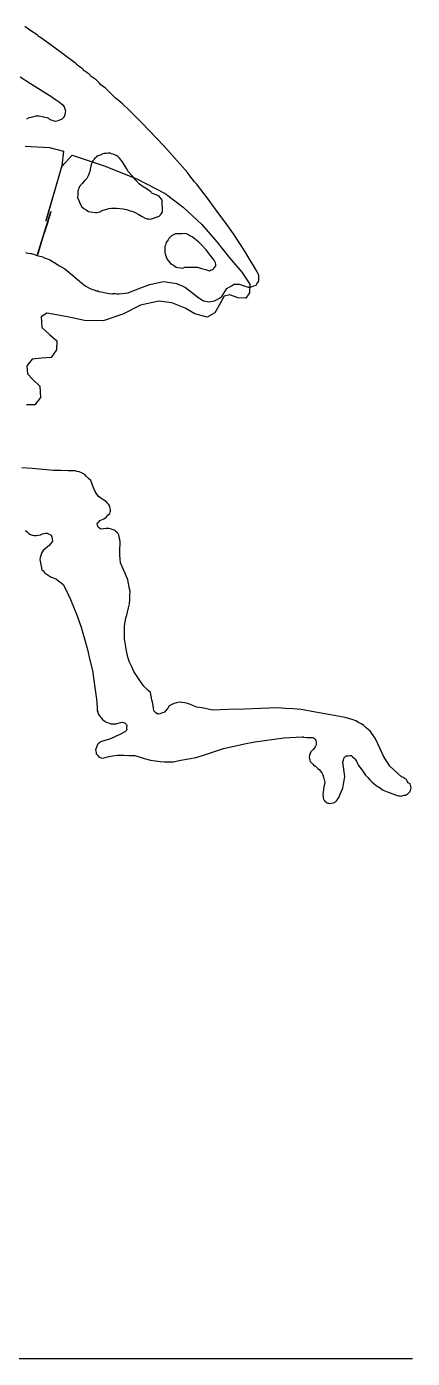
# Model space of a CAD drawing. Extents: x 0 to 192, y -79 to 48.
# Drawn here: x 95.9 to 115.9, y -79.1 to -10.1 of the extents above; entities that cross this region are included whole.
import ezdxf

# ---------------------------------------------------------------- set-up
doc = ezdxf.new("R2010")
doc.units = 0
doc.layers.add('1', color=7, linetype='CONTINUOUS')

msp = doc.modelspace()

# ---------------------------------------------------------------- linework, layer by layer
at = {"layer": '1', "color": 1, "linetype": 'CONTINUOUS'}
for p, q in [((96.154, -10.2651), (95.8372, -10.0537)), ((96.4683, -10.4709), (96.154, -10.2651)), ((96.4979, -10.5012), (96.4683, -10.4709)), ((96.5169, -10.5295), (96.4979, -10.5012)), ((96.5279, -10.5531), (96.5169, -10.5295)), ((96.5756, -10.575), (96.5279, -10.5531)), ((96.6132, -10.595), (96.5756, -10.575)), ((96.6421, -10.6101), (96.6132, -10.595)), ((97.2615, -11.0632), (96.6421, -10.6101)), ((97.8702, -11.5127), (97.2615, -11.0632)), ((98.4713, -11.9594), (97.8702, -11.5127)), ((98.5008, -11.9895), (98.4713, -11.9594)), ((98.52, -12.0178), (98.5008, -11.9895)), ((98.5308, -12.0414), (98.52, -12.0178)), ((98.6268, -12.1069), (98.5308, -12.0414)), ((98.7229, -12.172), (98.6268, -12.1069)), ((98.8188, -12.2377), (98.7229, -12.172)), ((98.8481, -12.268), (98.8188, -12.2377)), ((98.868, -12.2962), (98.8481, -12.268)), ((98.8788, -12.3197), (98.868, -12.2962)), ((98.9749, -12.385), (98.8788, -12.3197)), ((99.0708, -12.4503), (98.9749, -12.385)), ((95.5893, -12.6533), (96.1273, -12.9972)), ((96.1273, -12.9972), (96.675, -13.3431)), ((99.1669, -12.5158), (99.0708, -12.4503)), ((99.1959, -12.546), (99.1669, -12.5158)), ((99.2155, -12.5745), (99.1959, -12.546)), ((99.2263, -12.5979), (99.2155, -12.5745)), ((99.3282, -12.6759), (99.2263, -12.5979)), ((99.4269, -12.7466), (99.3282, -12.6759)), ((99.523, -12.812), (99.4269, -12.7466)), ((99.6088, -12.9039), (99.523, -12.812)), ((99.6927, -12.9902), (99.6088, -12.9039)), ((99.773, -13.069), (99.6927, -12.9902)), ((99.8609, -13.1321), (99.773, -13.069)), ((96.675, -13.3431), (97.2317, -13.6937)), ((97.2317, -13.6937), (97.4262, -13.8299)), ((99.9386, -13.1905), (99.8609, -13.1321)), ((100.0082, -13.2462), (99.9386, -13.1905)), ((100.1908, -13.4181), (100.0082, -13.2462)), ((100.363, -13.5868), (100.1908, -13.4181)), ((100.527, -13.7523), (100.363, -13.5868)), ((100.6523, -13.8483), (100.527, -13.7523)), ((97.4262, -13.8299), (97.6239, -13.9733)), ((97.6239, -13.9733), (97.8242, -14.1223)), ((97.8242, -14.1223), (97.866, -14.2131)), ((97.866, -14.2131), (97.9048, -14.311)), ((97.9048, -14.311), (97.9398, -14.4199)), ((97.9287, -14.4911), (97.9147, -14.5697)), ((97.9398, -14.4199), (97.9287, -14.4911)), ((100.7704, -13.9469), (100.6523, -13.8483)), ((100.8831, -14.0486), (100.7704, -13.9469)), ((101.224, -14.3735), (100.8831, -14.0486)), ((101.5576, -14.7021), (101.224, -14.3735)), ((96.0481, -14.788), (95.9242, -14.8524)), ((96.1653, -14.7567), (96.0481, -14.788)), ((96.2817, -14.7248), (96.1653, -14.7567)), ((96.3984, -14.6926), (96.2817, -14.7248)), ((96.467, -14.6984), (96.3984, -14.6926)), ((96.5265, -14.6991), (96.467, -14.6984)), ((96.5767, -14.6983), (96.5265, -14.6991)), ((96.7246, -14.7332), (96.5767, -14.6983)), ((96.8689, -14.7606), (96.7246, -14.7332)), ((97.0105, -14.7835), (96.8689, -14.7606)), ((97.0723, -14.8203), (97.0105, -14.7835)), ((97.1333, -14.8583), (97.0723, -14.8203)), ((97.1939, -14.8955), (97.1333, -14.8583)), ((97.2734, -14.9248), (97.1939, -14.8955)), ((97.3499, -14.9488), (97.2734, -14.9248)), ((97.4237, -14.9654), (97.3499, -14.9488)), ((97.5351, -14.9358), (97.4237, -14.9654)), ((97.6365, -14.9039), (97.5351, -14.9358)), ((97.73, -14.8677), (97.6365, -14.9039)), ((97.7702, -14.8272), (97.73, -14.8677)), ((97.8059, -14.7955), (97.7702, -14.8272)), ((97.8399, -14.7732), (97.8059, -14.7955)), ((97.8616, -14.726), (97.8399, -14.7732)), ((97.8816, -14.6883), (97.8616, -14.726)), ((97.8967, -14.659), (97.8816, -14.6883)), ((97.9147, -14.5697), (97.8967, -14.659)), ((101.8859, -15.0333), (101.5576, -14.7021)), ((102.2716, -15.4412), (101.8859, -15.0333)), ((102.6537, -15.8415), (102.2716, -15.4412)), ((103.0333, -16.2365), (102.6537, -15.8415)), ((95.85785, -16.244667), (97.11745, -16.31235)), ((97.11745, -16.31235), (97.839267, -16.51105)), ((97.839267, -16.51105), (97.753783, -17.264533)), ((103.4464, -16.7042), (103.0333, -16.2365)), ((97.744267, -17.3082), (98.292633, -16.7139)), ((98.292633, -16.7139), (99.948467, -17.259025)), ((99.2744, -17.2056), (99.2445, -17.2844)), ((99.299, -17.1288), (99.2744, -17.2056)), ((99.3162, -17.0555), (99.299, -17.1288)), ((99.3571, -17.0152), (99.3162, -17.0555)), ((99.3908, -16.9783), (99.3571, -17.0152)), ((99.4184, -16.9439), (99.3908, -16.9783)), ((99.4232, -16.9201), (99.4184, -16.9439)), ((99.485, -16.8483), (99.4205, -16.8995)), ((99.4205, -16.8995), (99.4228, -16.9046)), ((99.4228, -16.9046), (99.4232, -16.9201)), ((99.5494, -16.7975), (99.485, -16.8483)), ((99.614, -16.747), (99.5494, -16.7975)), ((99.7284, -16.7103), (99.614, -16.747)), ((99.8345, -16.669), (99.7284, -16.7103)), ((99.9308, -16.6256), (99.8345, -16.669)), ((100.0378, -16.6214), (99.9308, -16.6256)), ((100.145, -16.6165), (100.0378, -16.6214)), ((100.2522, -16.6119), (100.145, -16.6165)), ((100.3287, -16.6366), (100.2522, -16.6119)), ((100.3965, -16.6561), (100.3287, -16.6366)), ((100.4547, -16.6738), (100.3965, -16.6561)), ((100.528, -16.7061), (100.4547, -16.6738)), ((100.5945, -16.7417), (100.528, -16.7061)), ((100.6554, -16.7799), (100.5945, -16.7417)), ((100.741, -16.8725), (100.6554, -16.7799)), ((100.8204, -16.9671), (100.741, -16.8725)), ((100.8935, -17.0655), (100.8204, -16.9671)), ((100.9932, -17.239), (100.8935, -17.0655)), ((101.0911, -17.4071), (100.9932, -17.239)), ((103.857, -17.166), (103.4464, -16.7042)), ((104.2644, -17.6205), (103.857, -17.166)), ((97.753783, -17.264533), (96.930767, -20.09655)), ((96.936283, -20.119517), (97.744267, -17.3082)), ((99.0497, -17.9184), (98.9259, -18.0461)), ((99.1121, -17.7808), (99.0497, -17.9184)), ((99.1674, -17.6469), (99.1121, -17.7808)), ((99.2174, -17.5149), (99.1674, -17.6469)), ((99.2233, -17.4315), (99.2174, -17.5149)), ((99.2328, -17.3553), (99.2233, -17.4315)), ((99.2445, -17.2844), (99.2328, -17.3553)), ((99.948467, -17.259025), (101.635, -17.9326)), ((101.1853, -17.5675), (101.0911, -17.4071)), ((101.3851, -17.7834), (101.1853, -17.5675)), ((101.5775, -18.0026), (101.3851, -17.7834)), ((101.635, -17.9326), (103.100833, -18.69975)), ((104.3839, -17.785), (104.2644, -17.6205)), ((104.5013, -17.9434), (104.3839, -17.785)), ((98.5977, -18.5149), (98.5867, -18.6361)), ((98.6246, -18.4438), (98.5977, -18.5149)), ((98.6478, -18.3835), (98.6246, -18.4438)), ((98.6673, -18.3306), (98.6478, -18.3835)), ((98.7983, -18.1843), (98.6673, -18.3306)), ((98.9259, -18.0461), (98.7983, -18.1843)), ((101.7649, -18.2238), (101.5775, -18.0026)), ((101.9682, -18.3506), (101.7649, -18.2238)), ((102.1643, -18.4805), (101.9682, -18.3506)), ((102.3549, -18.6132), (102.1643, -18.4805)), ((102.3822, -18.6385), (102.3549, -18.6132)), ((104.615, -18.095), (104.5013, -17.9434)), ((104.6791, -18.153), (104.615, -18.095)), ((104.7334, -18.2089), (104.6791, -18.153)), ((104.7789, -18.2606), (104.7334, -18.2089)), ((105.2921, -18.9448), (104.7789, -18.2606)), ((98.5733, -18.7665), (98.555, -18.9055)), ((98.555, -18.9055), (98.6288, -19.0693)), ((98.5867, -18.6361), (98.5733, -18.7665)), ((98.6288, -19.0693), (98.708, -19.2299)), ((98.708, -19.2299), (98.7945, -19.3875)), ((102.3979, -18.6594), (102.3822, -18.6385)), ((102.4062, -18.6778), (102.3979, -18.6594)), ((102.5376, -18.7276), (102.4062, -18.6778)), ((102.6641, -18.78), (102.5376, -18.7276)), ((102.783, -18.8353), (102.6641, -18.78)), ((102.8396, -18.9128), (102.783, -18.8353)), ((102.8928, -18.9826), (102.8396, -18.9128)), ((102.9437, -19.047), (102.8928, -18.9826)), ((102.955, -19.6538), (102.9437, -19.047)), ((103.100833, -18.69975), (104.040017, -19.40725)), ((105.7974, -19.6265), (105.2921, -18.9448)), ((96.476, -21.9144), (97.1818, -19.6376)), ((97.0818, -19.982), (97.0016, -20.2339)), ((97.1216, -19.8338), (97.0818, -19.982)), ((97.1454, -19.762), (97.1216, -19.8338)), ((97.1608, -19.7131), (97.1454, -19.762)), ((97.1748, -19.663), (97.1608, -19.7131)), ((97.1817, -19.6374), (97.1748, -19.663)), ((97.1818, -19.6376), (97.1817, -19.6374)), ((97.1818, -19.6376), (97.1818, -19.6376)), ((97.1818, -19.6376), (97.1818, -19.6376)), ((97.1818, -19.6376), (97.1818, -19.6376)), ((97.1818, -19.6376), (97.1818, -19.6376)), ((97.1818, -19.6376), (97.1818, -19.6376)), ((97.1818, -19.6376), (97.1818, -19.6376)), ((97.1818, -19.6376), (97.1818, -19.6376)), ((97.1818, -19.6376), (97.1818, -19.6376)), ((97.1818, -19.6376), (97.1818, -19.6376)), ((97.1818, -19.6376), (97.1818, -19.6376)), ((97.1818, -19.6376), (97.1818, -19.6376)), ((97.1818, -19.6376), (97.1818, -19.6376)), ((97.1818, -19.6376), (97.1818, -19.6376)), ((98.7945, -19.3875), (98.8976, -19.4722)), ((98.8976, -19.4722), (99.0066, -19.5539)), ((99.0066, -19.5539), (99.1226, -19.6327)), ((99.1226, -19.6327), (99.2385, -19.6461)), ((99.2385, -19.6461), (99.3561, -19.6651)), ((99.3561, -19.6651), (99.4773, -19.6912)), ((99.4773, -19.6912), (99.5583, -19.6771)), ((99.5583, -19.6771), (99.6388, -19.6627)), ((99.6388, -19.6627), (99.7195, -19.6479)), ((99.7195, -19.6479), (99.7613, -19.6291)), ((99.7613, -19.6291), (99.808, -19.6014)), ((99.808, -19.6014), (99.8566, -19.5645)), ((99.8566, -19.5645), (99.9611, -19.539)), ((99.9611, -19.539), (100.0726, -19.5107)), ((100.0726, -19.5107), (100.1899, -19.4795)), ((100.1899, -19.4795), (100.3153, -19.467)), ((100.3153, -19.467), (100.4429, -19.4596)), ((100.4429, -19.4596), (100.5741, -19.4597)), ((100.5741, -19.4597), (100.742, -19.4778)), ((100.742, -19.4778), (100.9199, -19.5)), ((100.9199, -19.5), (101.1061, -19.5255)), ((101.1061, -19.5255), (101.2379, -19.5756)), ((101.2379, -19.5756), (101.3752, -19.6229)), ((101.3752, -19.6229), (101.5194, -19.6669)), ((101.5194, -19.6669), (101.7072, -19.7789)), ((101.7072, -19.7789), (101.9028, -19.8877)), ((101.9028, -19.8877), (102.1033, -19.9934)), ((102.1033, -19.9934), (102.1743, -20.0055)), ((102.1743, -20.0055), (102.2531, -20.0199)), ((102.3424, -20.0391), (102.49, -19.979)), ((102.49, -19.979), (102.6408, -19.926)), ((102.6408, -19.926), (102.7945, -19.8791)), ((102.7945, -19.8791), (102.8508, -19.81)), ((102.8508, -19.81), (102.9047, -19.7356)), ((102.9047, -19.7356), (102.955, -19.6538)), ((104.040017, -19.40725), (105.0045, -20.314833)), ((106.2924, -20.3038), (105.7974, -19.6265)), ((97.0016, -20.2339), (96.8494, -20.7118)), ((96.930767, -20.09655), (96.936283, -20.119517)), ((102.2531, -20.0199), (102.3424, -20.0391)), ((105.0045, -20.314833), (105.781833, -21.209517)), ((106.6309, -20.7992), (106.2924, -20.3038)), ((96.6619, -21.3112), (96.5758, -21.5988)), ((96.7739, -20.9592), (96.6619, -21.3112)), ((96.8494, -20.7118), (96.7739, -20.9592)), ((103.1122, -21.3743), (103.0877, -21.4505)), ((103.1316, -21.3063), (103.1122, -21.3743)), ((103.1492, -21.2481), (103.1316, -21.3063)), ((103.1998, -21.1665), (103.1492, -21.2481)), ((103.248, -21.0943), (103.1998, -21.1665)), ((103.2917, -21.0312), (103.248, -21.0943)), ((103.3379, -20.9882), (103.2917, -21.0312)), ((103.3844, -20.9458), (103.3379, -20.9882)), ((103.4306, -20.9028), (103.3844, -20.9458)), ((103.4972, -20.8574), (103.4306, -20.9028)), ((103.5675, -20.8194), (103.4972, -20.8574)), ((103.6404, -20.7865), (103.5675, -20.8194)), ((103.8158, -20.7883), (103.6404, -20.7865)), ((103.9882, -20.7829), (103.8158, -20.7883)), ((104.1581, -20.7721), (103.9882, -20.7829)), ((104.2712, -20.8297), (104.1581, -20.7721)), ((104.3847, -20.8879), (104.2712, -20.8297)), ((104.4985, -20.9459), (104.3847, -20.8879)), ((104.6711, -21.0865), (104.4985, -20.9459)), ((104.8357, -21.2243), (104.6711, -21.0865)), ((104.9899, -21.358), (104.8357, -21.2243)), ((105.2146, -21.6282), (104.9899, -21.358)), ((105.781833, -21.209517), (106.4362, -22.041767)), ((106.96, -21.2897), (106.6309, -20.7992)), ((107.2798, -21.7783), (106.96, -21.2897)), ((95.8657, -21.7601), (95.9947, -21.7881)), ((95.9947, -21.7881), (96.1314, -21.8129)), ((96.1314, -21.8129), (96.181, -21.8149)), ((96.181, -21.8149), (96.181, -21.8149)), ((96.181, -21.8149), (96.476, -21.9144)), ((96.5385, -21.7212), (96.476, -21.9144)), ((96.476, -21.9144), (96.476, -21.9144)), ((96.476, -21.9144), (96.476, -21.9144)), ((96.476, -21.9144), (96.476, -21.9144)), ((96.476, -21.9144), (96.476, -21.9144)), ((96.476, -21.9144), (96.476, -21.9144)), ((96.476, -21.9144), (96.476, -21.9144)), ((96.476, -21.9144), (96.476, -21.9144)), ((96.476, -21.9144), (96.476, -21.9144)), ((96.476, -21.9144), (96.476, -21.9144)), ((96.476, -21.9144), (96.5447, -21.9378)), ((96.5758, -21.5988), (96.5385, -21.7212)), ((96.5447, -21.9378), (96.7644, -21.9812)), ((96.7644, -21.9812), (96.7932, -22.0118)), ((96.7932, -22.0118), (96.8989, -22.0505)), ((96.8989, -22.0505), (97.0129, -22.0924)), ((103.0842, -21.5396), (103.0825, -21.6343)), ((103.0825, -21.6343), (103.0849, -21.7357)), ((103.0877, -21.4505), (103.0842, -21.5396)), ((103.0849, -21.7357), (103.1078, -21.8344)), ((103.1078, -21.8344), (103.1331, -21.9393)), ((103.1331, -21.9393), (103.1611, -22.0506)), ((103.1611, -22.0506), (103.2364, -22.1548)), ((105.4292, -21.8965), (105.2146, -21.6282)), ((105.6351, -22.1595), (105.4292, -21.8965)), ((106.4362, -22.041767), (107.07395, -22.775867)), ((107.4747, -22.1051), (107.2798, -21.7783)), ((97.0129, -22.0924), (97.1371, -22.1385)), ((97.1371, -22.1385), (97.382, -22.2887)), ((97.382, -22.2887), (97.6346, -22.4417)), ((97.6346, -22.4417), (97.8981, -22.5987)), ((97.8981, -22.5987), (98.2192, -22.8671)), ((103.2364, -22.1548), (103.322, -22.2622)), ((103.322, -22.2622), (103.4155, -22.3734)), ((103.4155, -22.3734), (103.4214, -22.3707)), ((103.4214, -22.3707), (103.4366, -22.3703)), ((103.4366, -22.3703), (103.4605, -22.3748)), ((103.4605, -22.3748), (103.5239, -22.4185)), ((103.5239, -22.4185), (103.5958, -22.4668)), ((103.5958, -22.4668), (103.6772, -22.5174)), ((103.6772, -22.5174), (103.7799, -22.5365)), ((103.7799, -22.5365), (103.8899, -22.5526)), ((103.8899, -22.5526), (104.0051, -22.5662)), ((104.0051, -22.5662), (104.0415, -22.5498)), ((104.0415, -22.5498), (104.0779, -22.5334)), ((104.0779, -22.5334), (104.1139, -22.5172)), ((104.1139, -22.5172), (104.3308, -22.5134)), ((104.3308, -22.5134), (104.5508, -22.5169)), ((104.5508, -22.5169), (104.7735, -22.526)), ((104.7735, -22.526), (104.9761, -22.5876)), ((104.9761, -22.5876), (105.184, -22.6468)), ((105.184, -22.6468), (105.3992, -22.7026)), ((105.3992, -22.7026), (105.4535, -22.6781)), ((105.4535, -22.6781), (105.5105, -22.6592)), ((105.5105, -22.6592), (105.5707, -22.6472)), ((105.5707, -22.6472), (105.6142, -22.5839)), ((105.6142, -22.5839), (105.6652, -22.5175)), ((105.6678, -22.2321), (105.6351, -22.1595)), ((105.6652, -22.5175), (105.7213, -22.4482)), ((105.698, -22.2993), (105.6678, -22.2321)), ((105.7251, -22.3594), (105.698, -22.2993)), ((105.7186, -22.4277), (105.7208, -22.3983)), ((105.7213, -22.4482), (105.7186, -22.4277)), ((105.7208, -22.3983), (105.7251, -22.3594)), ((107.6693, -22.4319), (107.4747, -22.1051)), ((107.8639, -22.759), (107.6693, -22.4319)), ((107.8972, -22.8313), (107.8639, -22.759)), ((98.2192, -22.8671), (98.543, -23.1409)), ((98.543, -23.1409), (98.8702, -23.4222)), ((98.8702, -23.4222), (98.9924, -23.4972)), ((101.9344, -23.5502), (102.3101, -23.4137)), ((102.3101, -23.4137), (102.5333, -23.3612)), ((102.5333, -23.3612), (102.7676, -23.3123)), ((102.7676, -23.3123), (103.0095, -23.2667)), ((103.0095, -23.2667), (103.2404, -23.2918)), ((103.2404, -23.2918), (103.474, -23.3219)), ((103.474, -23.3219), (103.7108, -23.3595)), ((103.7108, -23.3595), (103.7192, -23.3778)), ((103.7192, -23.3778), (103.7327, -23.3932)), ((103.7327, -23.3932), (103.7538, -23.4055)), ((103.7538, -23.4055), (103.8857, -23.4542)), ((103.8857, -23.4542), (104.0206, -23.5086)), ((106.537, -23.4811), (106.6676, -23.3987)), ((106.6676, -23.3987), (106.7569, -23.4013)), ((106.7569, -23.4013), (106.8515, -23.4019)), ((106.8515, -23.4019), (106.9533, -23.3987)), ((106.9533, -23.3987), (107.0852, -23.4472)), ((107.07395, -22.775867), (107.4777, -23.40415)), ((107.0852, -23.4472), (107.2169, -23.4961)), ((107.4777, -23.40415), (107.471933, -23.85205)), ((107.6983, -23.4782), (107.8072, -23.4434)), ((107.8072, -23.4434), (107.85, -23.3795)), ((107.85, -23.3795), (107.8979, -23.307)), ((107.9281, -22.8982), (107.8972, -22.8313)), ((107.8979, -23.307), (107.9473, -23.2247)), ((107.9557, -22.9578), (107.9281, -22.8982)), ((107.9473, -23.2247), (107.9505, -23.136)), ((107.9505, -23.136), (107.953, -23.0467)), ((107.953, -23.0467), (107.9557, -22.9578)), ((98.9924, -23.4972), (99.1202, -23.5698)), ((99.1202, -23.5698), (99.2554, -23.6391)), ((99.2554, -23.6391), (99.3348, -23.6685)), ((99.3348, -23.6685), (99.4218, -23.7006)), ((99.4218, -23.7006), (99.5198, -23.7364)), ((99.5198, -23.7364), (99.5513, -23.7439)), ((99.5513, -23.7439), (99.5903, -23.7477)), ((99.5903, -23.7477), (99.6353, -23.7491)), ((99.6353, -23.7491), (99.638, -23.7545)), ((99.638, -23.7545), (99.6437, -23.7671)), ((99.6437, -23.7671), (99.6519, -23.7852)), ((99.6519, -23.7852), (99.8726, -23.8215)), ((99.8726, -23.8215), (100.104, -23.8618)), ((100.104, -23.8618), (100.3429, -23.9049)), ((100.3429, -23.9049), (100.3665, -23.8938)), ((100.3665, -23.8938), (100.4, -23.8855)), ((100.4, -23.8855), (100.4422, -23.8813)), ((100.4422, -23.8813), (100.5312, -23.8841)), ((100.5312, -23.8841), (100.6229, -23.8923)), ((100.6229, -23.8923), (100.7173, -23.9077)), ((100.7173, -23.9077), (100.8662, -23.8831)), ((100.8662, -23.8831), (101.0244, -23.8603)), ((101.0244, -23.8603), (101.1915, -23.8423)), ((101.1915, -23.8423), (101.5619, -23.6932)), ((101.5619, -23.6932), (101.9344, -23.5502)), ((104.0206, -23.5086), (104.1585, -23.5698)), ((104.1585, -23.5698), (104.6133, -23.9367)), ((104.6133, -23.9367), (104.8538, -24.1261)), ((104.8538, -24.1261), (104.923, -24.1666)), ((105.7848, -24.1943), (105.911, -24.121)), ((105.911, -24.121), (106.0418, -24.0384)), ((106.156967, -24.012867), (105.95805, -24.374083)), ((106.0418, -24.0384), (106.1199, -23.9081)), ((106.1199, -23.9081), (106.2019, -23.7673)), ((106.4452, -23.959817), (106.156967, -24.012867)), ((106.2019, -23.7673), (106.2868, -23.6184)), ((106.2868, -23.6184), (106.4107, -23.5547)), ((106.4107, -23.5547), (106.537, -23.4811)), ((106.854183, -24.101933), (106.4452, -23.959817)), ((107.276583, -24.121083), (106.854183, -24.101933)), ((107.2169, -23.4961), (107.3495, -23.5449)), ((107.471933, -23.85205), (107.276583, -24.121083)), ((107.3495, -23.5449), (107.3939, -23.5463)), ((107.3939, -23.5463), (107.4467, -23.5506)), ((107.4467, -23.5506), (107.5094, -23.5588)), ((107.5094, -23.5588), (107.5998, -23.5171)), ((107.5998, -23.5171), (107.6983, -23.4782)), ((101.82365, -24.49115), (100.907483, -24.960617)), ((102.77435, -24.274483), (101.82365, -24.49115)), ((103.440883, -24.366667), (102.77435, -24.274483)), ((104.130633, -24.640033), (103.440883, -24.366667)), ((104.628767, -24.9292), (104.130633, -24.640033)), ((104.923, -24.1666), (105.0028, -24.2107)), ((105.0028, -24.2107), (105.0904, -24.2586)), ((105.0904, -24.2586), (105.1879, -24.2794)), ((105.1879, -24.2794), (105.2852, -24.3)), ((105.2852, -24.3), (105.3825, -24.3212)), ((105.3825, -24.3212), (105.4683, -24.3032)), ((105.4683, -24.3032), (105.562, -24.282)), ((105.562, -24.282), (105.6608, -24.2582)), ((105.6608, -24.2582), (105.7848, -24.1943)), ((105.95805, -24.374083), (105.671717, -24.87735)), ((96.967233, -24.893067), (96.681183, -25.086767)), ((96.681183, -25.086767), (96.7179, -25.6414)), ((97.370017, -24.97385), (96.967233, -24.893067)), ((98.04725, -25.099067), (97.370017, -24.97385)), ((98.9224, -25.282717), (98.04725, -25.099067)), ((99.894833, -25.306217), (98.9224, -25.282717)), ((100.907483, -24.960617), (99.894833, -25.306217)), ((105.273817, -25.116283), (104.628767, -24.9292)), ((105.671717, -24.87735), (105.273817, -25.116283)), ((96.7179, -25.6414), (97.1099, -26.0115)), ((97.1099, -26.0115), (97.488533, -26.343417)), ((97.482933, -26.804), (97.195017, -27.204983)), ((97.488533, -26.343417), (97.482933, -26.804)), ((96.221817, -27.291533), (95.930483, -27.636267)), ((96.704467, -27.24065), (96.221817, -27.291533)), ((97.195017, -27.204983), (96.704467, -27.24065)), ((95.930483, -27.636267), (95.9778, -28.05)), ((95.9778, -28.05), (96.25595, -28.337433)), ((96.25595, -28.337433), (96.6145, -28.69265)), ((96.6145, -28.69265), (96.64405, -29.270433)), ((96.350633, -29.648417), (95.928617, -29.6549)), ((96.64405, -29.270433), (96.350633, -29.648417)), ((96.2134, -32.9577), (95.6762, -32.9151)), ((96.7591, -33.0061), (96.2134, -32.9577)), ((97.3125, -33.0599), (96.7591, -33.0061)), ((97.6952, -33.0601), (97.3125, -33.0599)), ((98.0792, -33.0658), (97.6952, -33.0601)), ((98.4644, -33.0792), (98.0792, -33.0658)), ((98.5495, -33.1063), (98.4644, -33.0792)), ((98.6401, -33.132), (98.5495, -33.1063)), ((98.7389, -33.1571), (98.6401, -33.132)), ((98.804, -33.1868), (98.7389, -33.1571)), ((98.8702, -33.2224), (98.804, -33.1868)), ((98.9377, -33.2665), (98.8702, -33.2224)), ((99.0349, -33.3721), (98.9377, -33.2665)), ((99.1384, -33.4767), (99.0349, -33.3721)), ((99.2494, -33.5801), (99.1384, -33.4767)), ((99.3202, -33.7706), (99.2494, -33.5801)), ((99.3963, -33.9601), (99.3202, -33.7706)), ((99.4805, -34.1486), (99.3963, -33.9601)), ((99.5324, -34.2211), (99.4805, -34.1486)), ((99.5848, -34.2994), (99.5324, -34.2211)), ((99.639, -34.3854), (99.5848, -34.2994)), ((99.7758, -34.4849), (99.639, -34.3854)), ((99.9183, -34.5835), (99.7758, -34.4849)), ((100.0688, -34.6805), (99.9183, -34.5835)), ((100.1183, -34.7391), (100.0688, -34.6805)), ((100.1692, -34.8056), (100.1183, -34.7391)), ((100.2211, -34.8782), (100.1692, -34.8056)), ((100.2312, -34.9432), (100.2211, -34.8782)), ((100.2487, -35.0149), (100.2312, -34.9432)), ((100.2748, -35.0913), (100.2487, -35.0149)), ((100.2542, -35.2155), (100.2647, -35.1536)), ((100.2647, -35.1536), (100.2748, -35.0913)), ((99.5845, -35.8259), (99.6346, -35.7575)), ((99.5939, -35.8851), (99.5845, -35.8259)), ((99.6346, -35.7575), (99.6791, -35.6957)), ((99.6791, -35.6957), (99.7171, -35.6434)), ((99.7171, -35.6434), (99.8067, -35.6091)), ((99.8067, -35.6091), (99.8882, -35.5763)), ((99.8882, -35.5763), (99.9634, -35.544)), ((99.9634, -35.544), (100.0634, -35.4477)), ((100.0634, -35.4477), (100.1556, -35.3586)), ((100.1556, -35.3586), (100.2437, -35.2778)), ((100.2437, -35.2778), (100.2542, -35.2155)), ((95.8688, -36.1715), (95.9312, -36.2222)), ((95.9312, -36.2222), (95.9858, -36.274)), ((95.9858, -36.274), (96.0343, -36.3269)), ((96.0343, -36.3269), (96.1353, -36.3652)), ((96.1353, -36.3652), (96.2271, -36.3974)), ((96.2271, -36.3974), (96.3121, -36.4238)), ((96.3121, -36.4238), (96.4323, -36.4195)), ((96.4323, -36.4195), (96.5452, -36.4072)), ((96.5452, -36.4072), (96.6494, -36.3908)), ((96.6494, -36.3908), (96.6858, -36.3649)), ((96.6858, -36.3649), (96.717, -36.3461)), ((96.717, -36.3461), (96.7414, -36.3362)), ((96.7414, -36.3362), (96.834, -36.3216)), ((96.834, -36.3216), (96.9188, -36.3082)), ((96.9188, -36.3082), (96.9973, -36.2957)), ((96.9973, -36.2957), (97.0648, -36.3392)), ((97.0648, -36.3392), (97.131, -36.375)), ((97.131, -36.375), (97.1962, -36.4052)), ((97.1962, -36.4052), (97.2276, -36.5153)), ((97.2276, -36.5153), (97.25, -36.6185)), ((99.6092, -35.9431), (99.5939, -35.8851)), ((99.6322, -35.9996), (99.6092, -35.9431)), ((99.678, -36.0327), (99.6322, -35.9996)), ((99.723, -36.066), (99.678, -36.0327)), ((99.7691, -36.0988), (99.723, -36.066)), ((99.9066, -36.0773), (99.7691, -36.0988)), ((100.0453, -36.0614), (99.9066, -36.0773)), ((100.185, -36.0532), (100.0453, -36.0614)), ((100.2699, -36.0804), (100.185, -36.0532)), ((100.3619, -36.1119), (100.2699, -36.0804)), ((100.4626, -36.1506), (100.3619, -36.1119)), ((100.5093, -36.1895), (100.4626, -36.1506)), ((100.5624, -36.2355), (100.5093, -36.1895)), ((100.6249, -36.2867), (100.5624, -36.2355)), ((100.6515, -36.3221), (100.6249, -36.2867)), ((100.677, -36.3587), (100.6515, -36.3221)), ((100.7027, -36.3949), (100.677, -36.3587)), ((100.7214, -36.5128), (100.7027, -36.3949)), ((100.7461, -36.6302), (100.7214, -36.5128)), ((96.7463, -37.2569), (96.7197, -37.307)), ((96.777, -37.1974), (96.7463, -37.2569)), ((96.8849, -37.1139), (96.777, -37.1974)), ((96.9974, -37.0213), (96.8849, -37.1139)), ((97.1164, -36.9218), (96.9974, -37.0213)), ((97.1661, -36.8534), (97.1164, -36.9218)), ((97.2156, -36.7855), (97.1661, -36.8534)), ((97.2655, -36.717), (97.2156, -36.7855)), ((97.25, -36.6185), (97.2655, -36.717)), ((100.7448, -37.0799), (100.7639, -36.9095)), ((100.7474, -37.4422), (100.7448, -37.0799)), ((100.7783, -36.7458), (100.7461, -36.6302)), ((100.7639, -36.9095), (100.7783, -36.7458)), ((96.6333, -37.5629), (96.6097, -37.6675)), ((96.6097, -37.6675), (96.651, -37.8424)), ((96.6632, -37.4571), (96.6333, -37.5629)), ((96.651, -37.8424), (96.6852, -38.0184)), ((96.7005, -37.3509), (96.6632, -37.4571)), ((96.7197, -37.307), (96.7005, -37.3509)), ((100.7721, -37.6342), (100.7474, -37.4422)), ((100.7892, -37.833), (100.7721, -37.6342)), ((100.9152, -38.1214), (100.7892, -37.833)), ((96.6852, -38.0184), (96.7134, -38.1956)), ((96.7134, -38.1956), (96.7777, -38.2599)), ((96.7777, -38.2599), (96.8334, -38.3176)), ((96.8334, -38.3176), (96.8819, -38.3702)), ((96.8819, -38.3702), (96.9953, -38.4475)), ((96.9953, -38.4475), (97.1006, -38.5172)), ((97.1006, -38.5172), (97.1978, -38.5825)), ((97.1978, -38.5825), (97.2985, -38.6209)), ((97.2985, -38.6209), (97.3904, -38.6529)), ((101.0428, -38.418), (100.9152, -38.1214)), ((101.1716, -38.72), (101.0428, -38.418)), ((97.3904, -38.6529), (97.4755, -38.68)), ((97.4755, -38.68), (97.5921, -38.7823)), ((97.5921, -38.7823), (97.7083, -38.8788)), ((97.7083, -38.8788), (97.8234, -38.9674)), ((97.8234, -38.9674), (97.9591, -39.2281)), ((97.9591, -39.2281), (98.0865, -39.4844)), ((101.2028, -38.9167), (101.1716, -38.72)), ((101.2394, -39.1125), (101.2028, -38.9167)), ((101.2845, -39.3071), (101.2394, -39.1125)), ((101.2773, -39.5159), (101.2845, -39.3071)), ((98.0865, -39.4844), (98.2069, -39.7335)), ((98.2069, -39.7335), (98.3614, -40.1122)), ((101.2, -40.1733), (101.2462, -39.9585)), ((101.2462, -39.9585), (101.2655, -39.7337)), ((101.2655, -39.7337), (101.2773, -39.5159)), ((98.3614, -40.1122), (98.5081, -40.4924)), ((98.5081, -40.4924), (98.6492, -40.8733)), ((101.0408, -40.8236), (101.0573, -40.674)), ((101.0573, -40.674), (101.0737, -40.651)), ((101.0737, -40.651), (101.0852, -40.635)), ((101.0852, -40.635), (101.0902, -40.6281)), ((101.0902, -40.6281), (101.1487, -40.3972)), ((101.1487, -40.3972), (101.2, -40.1733)), ((98.6492, -40.8733), (98.7519, -41.1796)), ((98.7519, -41.1796), (98.8462, -41.4813)), ((100.991, -41.1481), (101.0191, -40.9822)), ((100.9967, -41.3489), (100.991, -41.1481)), ((100.9954, -41.5568), (100.9967, -41.3489)), ((101.0191, -40.9822), (101.0408, -40.8236)), ((98.8462, -41.4813), (98.9327, -41.7761)), ((98.9327, -41.7761), (99.0754, -42.3325)), ((100.9892, -41.7734), (100.9954, -41.5568)), ((101.0389, -42.0881), (100.9892, -41.7734)), ((101.0958, -42.4077), (101.0389, -42.0881)), ((99.0754, -42.3325), (99.2086, -42.8818)), ((101.1613, -42.7343), (101.0958, -42.4077)), ((101.2609, -42.9807), (101.1613, -42.7343)), ((99.2086, -42.8818), (99.3351, -43.4264)), ((99.3351, -43.4264), (99.3993, -43.9203)), ((101.3664, -43.2263), (101.2609, -42.9807)), ((101.4792, -43.4703), (101.3664, -43.2263)), ((101.6468, -43.7262), (101.4792, -43.4703)), ((99.3993, -43.9203), (99.4711, -44.4128)), ((101.8221, -43.9805), (101.6468, -43.7262)), ((102.0035, -44.2342), (101.8221, -43.9805)), ((99.4711, -44.4128), (99.5489, -44.9049)), ((102.1066, -44.3387), (102.0035, -44.2342)), ((102.2189, -44.4482), (102.1066, -44.3387)), ((102.3381, -44.5646), (102.2189, -44.4482)), ((102.3728, -44.7462), (102.3381, -44.5646)), ((102.4167, -44.9347), (102.3728, -44.7462)), ((99.5489, -44.9049), (99.5601, -45.1047)), ((99.5601, -45.1047), (99.5718, -45.3045)), ((99.5718, -45.3045), (99.583, -45.5043)), ((99.583, -45.5043), (99.6063, -45.561)), ((102.4675, -45.1286), (102.4167, -44.9347)), ((102.4862, -45.2469), (102.4675, -45.1286)), ((102.4997, -45.3716), (102.4862, -45.2469)), ((102.507, -45.5053), (102.4997, -45.3716)), ((102.5615, -45.5573), (102.507, -45.5053)), ((103.1481, -45.4787), (103.0631, -45.5786)), ((103.2315, -45.3709), (103.1481, -45.4787)), ((103.3143, -45.2568), (103.2315, -45.3709)), ((103.3507, -45.2312), (103.3143, -45.2568)), ((103.3928, -45.2037), (103.3507, -45.2312)), ((103.443, -45.1757), (103.3928, -45.2037)), ((103.5635, -45.1367), (103.443, -45.1757)), ((103.6922, -45.0962), (103.5635, -45.1367)), ((103.827, -45.0546), (103.6922, -45.0962)), ((103.9707, -45.0723), (103.827, -45.0546)), ((104.1156, -45.0957), (103.9707, -45.0723)), ((104.2621, -45.1269), (104.1156, -45.0957)), ((104.4121, -45.184), (104.2621, -45.1269)), ((104.5689, -45.246), (104.4121, -45.184)), ((104.7347, -45.314), (104.5689, -45.246)), ((104.9904, -45.3607), (104.7347, -45.314)), ((105.2547, -45.4134), (104.9904, -45.3607)), ((105.526, -45.4714), (105.2547, -45.4134)), ((106.3689, -45.4448), (105.526, -45.4714)), ((107.2131, -45.4164), (106.3689, -45.4448)), ((108.0613, -45.387), (107.2131, -45.4164)), ((108.9157, -45.3588), (108.0613, -45.387)), ((109.3224, -45.381), (108.9157, -45.3588)), ((109.7307, -45.411), (109.3224, -45.381)), ((110.1395, -45.4475), (109.7307, -45.411)), ((110.8916, -45.5763), (110.1395, -45.4475)), ((99.6063, -45.561), (99.6206, -45.6134)), ((99.6206, -45.6134), (99.6279, -45.6585)), ((99.6279, -45.6585), (99.7054, -45.767)), ((99.7054, -45.767), (99.7824, -45.8699)), ((99.7824, -45.8699), (99.8577, -45.965)), ((99.8577, -45.965), (99.9192, -46.0095)), ((99.9192, -46.0095), (99.9716, -46.0477)), ((99.9716, -46.0477), (100.0172, -46.0809)), ((100.0172, -46.0809), (100.1182, -46.1192)), ((100.1182, -46.1192), (100.2096, -46.1509)), ((100.2096, -46.1509), (100.2947, -46.178)), ((100.2947, -46.178), (100.3903, -46.1828)), ((100.3903, -46.1828), (100.477, -46.1831)), ((100.477, -46.1831), (100.5567, -46.1772)), ((100.5567, -46.1772), (100.6725, -46.1446)), ((100.6725, -46.1446), (100.7834, -46.1206)), ((100.7834, -46.1206), (100.8881, -46.1043)), ((100.8881, -46.1043), (100.9445, -46.1159)), ((100.9445, -46.1159), (100.9922, -46.1283)), ((100.9922, -46.1283), (101.0352, -46.1415)), ((101.0352, -46.1415), (101.0607, -46.1778)), ((101.0607, -46.1778), (101.0865, -46.2141)), ((101.0865, -46.2141), (101.1127, -46.2502)), ((102.624, -45.6078), (102.5615, -45.5573)), ((102.6922, -45.6576), (102.624, -45.6078)), ((102.7191, -45.6596), (102.6922, -45.6576)), ((102.7543, -45.6681), (102.7191, -45.6596)), ((102.797, -45.6814), (102.7543, -45.6681)), ((102.8785, -45.6484), (102.797, -45.6814)), ((102.9679, -45.6142), (102.8785, -45.6484)), ((103.0631, -45.5786), (102.9679, -45.6142)), ((111.6533, -45.7122), (110.8916, -45.5763)), ((112.4215, -45.8525), (111.6533, -45.7122)), ((112.5974, -45.9052), (112.4215, -45.8525)), ((112.7818, -45.9627), (112.5974, -45.9052)), ((112.9733, -46.0274), (112.7818, -45.9627)), ((113.1073, -46.1072), (112.9733, -46.0274)), ((113.2469, -46.1859), (113.1073, -46.1072)), ((113.3942, -46.2633), (113.2469, -46.1859)), ((100.5277, -46.847), (100.2783, -46.9667)), ((100.7836, -46.7195), (100.5277, -46.847)), ((101.0443, -46.5837), (100.7836, -46.7195)), ((101.0606, -46.561), (101.0443, -46.5837)), ((101.0825, -46.5315), (101.0606, -46.561)), ((101.1105, -46.4924), (101.0825, -46.5315)), ((101.1127, -46.2502), (101.104, -46.4128)), ((101.104, -46.4128), (101.1105, -46.4924)), ((108.7487, -46.9782), (109.2408, -46.9003)), ((109.2408, -46.9003), (109.5612, -46.8898)), ((109.5612, -46.8898), (109.8816, -46.8733)), ((109.8816, -46.8733), (110.1999, -46.8495)), ((110.1999, -46.8495), (110.2367, -46.8638)), ((110.2367, -46.8638), (110.2644, -46.8733)), ((110.2644, -46.8733), (110.2848, -46.876)), ((110.2848, -46.876), (110.4416, -46.8855)), ((110.4416, -46.8855), (110.5895, -46.8882)), ((110.5895, -46.8882), (110.73, -46.8865)), ((110.73, -46.8865), (110.7748, -46.9135)), ((110.7748, -46.9135), (110.8123, -46.9338)), ((113.4972, -46.3679), (113.3942, -46.2633)), ((113.6082, -46.4714), (113.4972, -46.3679)), ((113.7251, -46.574), (113.6082, -46.4714)), ((113.8028, -46.6826), (113.7251, -46.574)), ((113.8877, -46.7958), (113.8028, -46.6826)), ((113.9812, -46.9164), (113.8877, -46.7958)), ((114.1096, -47.2186), (113.9812, -46.9164)), ((99.5279, -47.4487), (99.5007, -47.5334)), ((99.5007, -47.5334), (99.5123, -47.606)), ((99.5123, -47.606), (99.5226, -47.6713)), ((99.5596, -47.357), (99.5279, -47.4487)), ((99.5983, -47.2563), (99.5596, -47.357)), ((99.6512, -47.2072), (99.5983, -47.2563)), ((99.7038, -47.1588), (99.6512, -47.2072)), ((99.7568, -47.11), (99.7038, -47.1588)), ((99.9303, -47.0625), (99.7568, -47.11)), ((100.1044, -47.0148), (99.9303, -47.0625)), ((100.2783, -46.9667), (100.1044, -47.0148)), ((105.183, -47.764), (105.6564, -47.6083)), ((105.6564, -47.6083), (106.122, -47.454)), ((106.122, -47.454), (106.6676, -47.3336)), ((106.6676, -47.3336), (107.2082, -47.2218)), ((107.2082, -47.2218), (107.7421, -47.1169)), ((107.7421, -47.1169), (108.2498, -47.0509)), ((108.2498, -47.0509), (108.7487, -46.9782)), ((110.7032, -47.57), (110.6456, -47.6256)), ((110.7676, -47.5054), (110.7032, -47.57)), ((110.8371, -47.4338), (110.7676, -47.5054)), ((110.8123, -46.9338), (110.8408, -46.9492)), ((110.8672, -47.3688), (110.8371, -47.4338)), ((110.8408, -46.9492), (110.869, -46.9994)), ((110.8968, -47.3036), (110.8672, -47.3688)), ((110.869, -46.9994), (110.8959, -47.0414)), ((110.8959, -47.0414), (110.9216, -47.078)), ((110.927, -47.2382), (110.8968, -47.3036)), ((110.9216, -47.078), (110.9173, -47.1391)), ((110.9173, -47.1391), (110.92, -47.1932)), ((110.92, -47.1932), (110.927, -47.2382)), ((114.2442, -47.5202), (114.1096, -47.2186)), ((114.3864, -47.8201), (114.2442, -47.5202)), ((99.5226, -47.6713), (99.532, -47.7303)), ((99.532, -47.7303), (99.5808, -47.7832)), ((99.5808, -47.7832), (99.6233, -47.8369)), ((99.6233, -47.8369), (99.6587, -47.8917)), ((99.6587, -47.8917), (99.7373, -47.9196)), ((99.7373, -47.9196), (99.8077, -47.9428)), ((99.8077, -47.9428), (99.8709, -47.9588)), ((99.8709, -47.9588), (100.1231, -47.8987)), ((100.1231, -47.8987), (100.377, -47.8446)), ((100.377, -47.8446), (100.6317, -47.7983)), ((100.6317, -47.7983), (100.9361, -47.8107)), ((100.9361, -47.8107), (101.2339, -47.8179)), ((101.2339, -47.8179), (101.5221, -47.8183)), ((101.5221, -47.8183), (101.7986, -47.9101)), ((101.7986, -47.9101), (102.0738, -47.9934)), ((102.0738, -47.9934), (102.3482, -48.071)), ((102.3482, -48.071), (102.5961, -48.1066)), ((102.5961, -48.1066), (102.8362, -48.1355)), ((102.8362, -48.1355), (103.0676, -48.1589)), ((103.0676, -48.1589), (103.2225, -48.1545)), ((103.2225, -48.1545), (103.3693, -48.1513)), ((103.3693, -48.1513), (103.5099, -48.1496)), ((103.5099, -48.1496), (103.9141, -48.0653)), ((103.9141, -48.0653), (104.3109, -47.9884)), ((104.3109, -47.9884), (104.704, -47.9202)), ((104.704, -47.9202), (105.183, -47.764)), ((110.5752, -47.8179), (110.5482, -47.9032)), ((110.5482, -47.9032), (110.5746, -47.9796)), ((110.5746, -47.9796), (110.5929, -48.0572)), ((110.607, -47.7265), (110.5752, -47.8179)), ((110.5929, -48.0572), (110.6054, -48.1362)), ((110.6054, -48.1362), (110.6771, -48.2053)), ((110.6456, -47.6256), (110.607, -47.7265)), ((110.6771, -48.2053), (110.7426, -48.2759)), ((110.7426, -48.2759), (110.8, -48.3469)), ((112.3009, -48.1499), (112.328, -48.0653)), ((112.3412, -48.4057), (112.3009, -48.1499)), ((112.328, -48.0653), (112.3564, -47.9861)), ((112.3564, -47.9861), (112.3849, -47.9148)), ((112.3849, -47.9148), (112.4212, -47.8892)), ((112.4212, -47.8892), (112.4513, -47.8638)), ((112.4513, -47.8638), (112.4741, -47.8407)), ((112.4741, -47.8407), (112.5687, -47.8397)), ((112.5687, -47.8397), (112.654, -47.8318)), ((112.654, -47.8318), (112.7327, -47.8193)), ((112.7327, -47.8193), (112.8045, -47.889)), ((112.8045, -47.889), (112.8748, -47.9523)), ((112.8748, -47.9523), (112.9445, -48.0079)), ((112.9445, -48.0079), (113.0023, -48.12)), ((113.0023, -48.12), (113.0602, -48.2315)), ((113.0602, -48.2315), (113.1181, -48.3433)), ((114.4961, -48.0044), (114.3864, -47.8201)), ((114.6121, -48.1878), (114.4961, -48.0044)), ((114.7352, -48.37), (114.6121, -48.1878)), ((110.8, -48.3469), (110.8221, -48.3579)), ((110.8221, -48.3579), (110.8422, -48.3606)), ((110.8422, -48.3606), (110.8624, -48.3575)), ((110.8624, -48.3575), (110.9335, -48.4268)), ((110.9335, -48.4268), (111.0043, -48.4902)), ((111.0043, -48.4902), (111.0735, -48.5458)), ((111.0735, -48.5458), (111.1422, -48.6358)), ((111.1422, -48.6358), (111.203, -48.7269)), ((111.203, -48.7269), (111.2578, -48.8191)), ((111.2578, -48.8191), (111.2992, -48.9537)), ((111.2992, -48.9537), (111.3349, -49.0888)), ((112.3762, -48.6625), (112.3412, -48.4057)), ((112.373, -49.1124), (112.4027, -48.92)), ((112.4027, -48.92), (112.3762, -48.6625)), ((113.1181, -48.3433), (113.2466, -48.5187)), ((113.2466, -48.5187), (113.3682, -48.6868)), ((113.3682, -48.6868), (113.4807, -48.8506)), ((113.4807, -48.8506), (113.5941, -48.9679)), ((113.5941, -48.9679), (113.6981, -49.0785)), ((114.933, -48.5604), (114.7352, -48.37)), ((115.138, -48.7496), (114.933, -48.5604)), ((115.3496, -48.9381), (115.138, -48.7496)), ((115.3693, -48.9349), (115.3496, -48.9381)), ((115.3897, -48.9377), (115.3693, -48.9349)), ((115.4116, -48.9481), (115.3897, -48.9377)), ((115.4343, -48.9653), (115.4116, -48.9481)), ((115.4584, -48.9873), (115.4343, -48.9653)), ((115.4831, -49.0176), (115.4584, -48.9873)), ((111.3229, -49.4479), (111.2624, -49.8671)), ((111.3624, -49.2262), (111.3229, -49.4479)), ((111.3349, -49.0888), (111.3624, -49.2262)), ((112.164, -49.8312), (112.2337, -49.6726)), ((112.2337, -49.6726), (112.2963, -49.5217)), ((112.2963, -49.5217), (112.3378, -49.3135)), ((112.3378, -49.3135), (112.373, -49.1124)), ((113.6981, -49.0785), (113.7955, -49.1839)), ((113.7955, -49.1839), (113.9117, -49.2806)), ((113.9117, -49.2806), (114.0205, -49.37)), ((114.0205, -49.37), (114.1208, -49.4551)), ((114.1208, -49.4551), (114.1426, -49.4658)), ((114.1426, -49.4658), (114.1631, -49.4686)), ((114.1631, -49.4686), (114.1827, -49.4656)), ((114.1827, -49.4656), (114.2509, -49.5153)), ((114.2509, -49.5153), (114.3195, -49.5647)), ((114.3195, -49.5647), (114.3879, -49.6142)), ((114.3879, -49.6142), (114.6399, -49.7157)), ((115.5028, -49.0144), (115.4831, -49.0176)), ((115.5233, -49.0174), (115.5028, -49.0144)), ((115.5452, -49.0283), (115.5233, -49.0174)), ((115.5678, -49.0446), (115.5452, -49.0283)), ((115.5919, -49.0671), (115.5678, -49.0446)), ((115.6167, -49.0975), (115.5919, -49.0671)), ((115.6298, -49.1419), (115.6167, -49.0975)), ((115.6519, -49.1926), (115.6298, -49.1419)), ((115.6811, -49.2482), (115.6519, -49.1926)), ((115.7098, -49.2642), (115.6811, -49.2482)), ((115.746, -49.2788), (115.7098, -49.2642)), ((115.7885, -49.2918), (115.746, -49.2788)), ((115.772, -49.6979), (115.802, -49.633)), ((115.7988, -49.3569), (115.7885, -49.2918)), ((115.8162, -49.4289), (115.7988, -49.3569)), ((115.802, -49.633), (115.8262, -49.5684)), ((115.8424, -49.5057), (115.8162, -49.4289)), ((115.8262, -49.5684), (115.8424, -49.5057)), ((111.2624, -49.8671), (111.2746, -49.9453)), ((111.2746, -49.9453), (111.2862, -50.0187)), ((111.2862, -50.0187), (111.2965, -50.0833)), ((111.2965, -50.0833), (111.3225, -50.1195)), ((111.3225, -50.1195), (111.3415, -50.1507)), ((111.3415, -50.1507), (111.351, -50.1753)), ((111.351, -50.1753), (111.3969, -50.2089)), ((111.3969, -50.2089), (111.4427, -50.2414)), ((111.4427, -50.2414), (111.4882, -50.2748)), ((111.4882, -50.2748), (111.5303, -50.2882)), ((111.5303, -50.2882), (111.573, -50.3019)), ((111.573, -50.3019), (111.6154, -50.315)), ((111.6154, -50.315), (111.7058, -50.2867)), ((111.7058, -50.2867), (111.7898, -50.2677)), ((111.7898, -50.2677), (111.8682, -50.2552)), ((111.8682, -50.2552), (111.9042, -50.2289)), ((111.9042, -50.2289), (111.9404, -50.2033)), ((111.9404, -50.2033), (111.9765, -50.1774)), ((111.9765, -50.1774), (112.0204, -50.1101)), ((112.0204, -50.1101), (112.0572, -50.0497)), ((112.0572, -50.0497), (112.0896, -49.9982)), ((112.0896, -49.9982), (112.164, -49.8312)), ((114.6399, -49.7157), (114.8828, -49.8125)), ((114.8828, -49.8125), (115.1187, -49.9022)), ((115.1187, -49.9022), (115.2009, -49.909)), ((115.2009, -49.909), (115.2766, -49.9175)), ((115.2766, -49.9175), (115.3447, -49.927)), ((115.3447, -49.927), (115.4152, -49.9014)), ((115.4152, -49.9014), (115.4792, -49.8854)), ((115.4792, -49.8854), (115.5382, -49.8761)), ((115.5382, -49.8761), (115.5943, -49.8467)), ((115.5943, -49.8467), (115.6446, -49.8191)), ((115.6446, -49.8191), (115.686, -49.7923)), ((115.686, -49.7923), (115.7203, -49.7523)), ((115.7203, -49.7523), (115.7498, -49.7215)), ((115.7498, -49.7215), (115.772, -49.6979)), ((24.2654, -79.0635), (115.8972, -79.0635))]:
    msp.add_line(p, q, dxfattribs=at)

doc.saveas('drawing.dxf')
